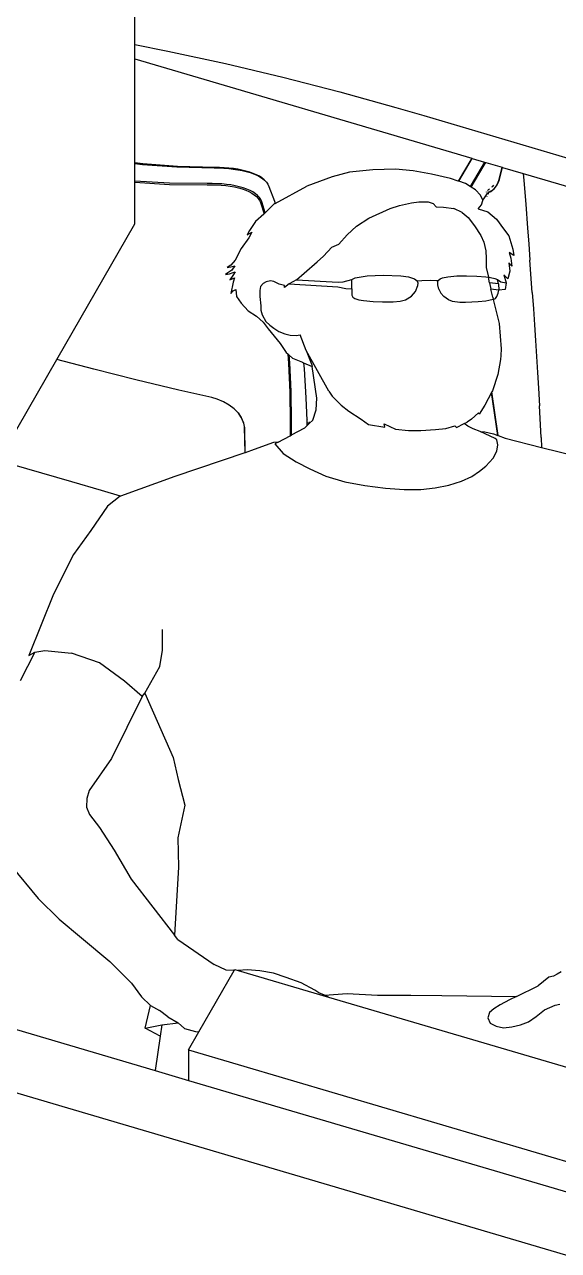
# Model space of a CAD drawing. Extents: x -4.5 to 11.4, y -6.8 to 6.5.
# Drawn here: x -1.935 to -1.546, y -3.247 to -2.353 of the extents above; entities that cross this region are included whole.
import ezdxf

# ---------------------------------------------------------------- set-up
doc = ezdxf.new("R2010")
doc.units = 0
doc.layers.get('0').update_dxf_attribs({"linetype": 'CONTINUOUS'})

msp = doc.modelspace()

# ---------------------------------------------------------------- linework, layer by layer
for p, q in [((-1.85457, -2.36785), (-1.85457, -2.13673)), ((-1.85457, -2.36785), (-1.83048, -2.37259)), ((-1.85457, -2.37825), (-1.85457, -2.36785)), ((-1.83048, -2.37259), (-1.78838, -2.3817)), ((-1.85457, -2.37825), (-1.60888, -2.45068)), ((-1.85457, -2.45412), (-1.85457, -2.37825)), ((-1.78838, -2.3817), (-1.74661, -2.39158)), ((-1.74661, -2.39158), (-1.7052, -2.4022)), ((-1.7052, -2.4022), (-1.66419, -2.41357)), ((-1.66419, -2.41357), (-1.64389, -2.41962)), ((-1.64389, -2.41962), (-1.50176, -2.46153)), ((-1.84875, -2.45483), (-1.85457, -2.45412)), ((-1.85457, -2.45447), (-1.85457, -2.45412)), ((-1.85457, -2.45447), (-1.84912, -2.45513)), ((-1.85457, -2.46727), (-1.85457, -2.45447)), ((-1.84912, -2.45513), (-1.82389, -2.45693)), ((-1.82348, -2.45663), (-1.84875, -2.45483)), ((-1.60888, -2.45068), (-1.61869, -2.46732)), ((-1.61836, -2.46743), (-1.60855, -2.45078)), ((-1.60888, -2.45068), (-1.60855, -2.45078)), ((-1.60855, -2.45078), (-1.59948, -2.45345)), ((-1.59948, -2.45345), (-1.60684, -2.46596)), ((-1.60048, -2.45695), (-1.59969, -2.45562)), ((-1.59977, -2.45508), (-1.59969, -2.45562)), ((-1.59969, -2.45562), (-1.59858, -2.45372)), ((-1.59948, -2.45345), (-1.59858, -2.45372)), ((-1.59858, -2.45372), (-1.58655, -2.45726)), ((-1.82389, -2.45693), (-1.79667, -2.45765)), ((-1.7962, -2.45735), (-1.82348, -2.45663)), ((-1.79667, -2.45765), (-1.79313, -2.45771)), ((-1.79294, -2.45743), (-1.7962, -2.45735)), ((-1.79313, -2.45771), (-1.78963, -2.45787)), ((-1.78949, -2.45758), (-1.79294, -2.45743)), ((-1.78963, -2.45787), (-1.78617, -2.45813)), ((-1.78609, -2.45784), (-1.78949, -2.45758)), ((-1.78617, -2.45813), (-1.78278, -2.4585)), ((-1.78277, -2.45821), (-1.78609, -2.45784)), ((-1.78278, -2.4585), (-1.77951, -2.45898)), ((-1.77955, -2.45868), (-1.78277, -2.45821)), ((-1.77647, -2.45926), (-1.77955, -2.45868)), ((-1.77951, -2.45898), (-1.77637, -2.45957)), ((-1.77354, -2.45995), (-1.77647, -2.45926)), ((-1.77637, -2.45957), (-1.77339, -2.46028)), ((-1.77078, -2.46075), (-1.77354, -2.45995)), ((-1.77339, -2.46028), (-1.77058, -2.46109)), ((-1.76822, -2.46166), (-1.77078, -2.46075)), ((-1.77058, -2.46109), (-1.76797, -2.46201)), ((-1.76587, -2.46267), (-1.76822, -2.46166)), ((-1.76797, -2.46201), (-1.76559, -2.46304)), ((-1.76376, -2.46378), (-1.76587, -2.46267)), ((-1.76559, -2.46304), (-1.76344, -2.46418)), ((-1.7619, -2.46499), (-1.76376, -2.46378)), ((-1.76344, -2.46418), (-1.76155, -2.4654)), ((-1.7603, -2.46629), (-1.7619, -2.46499)), ((-1.76155, -2.4654), (-1.75993, -2.46672)), ((-1.71062, -2.46428), (-1.72917, -2.47101)), ((-1.69802, -2.46077), (-1.71062, -2.46428)), ((-1.68112, -2.45898), (-1.69802, -2.46077)), ((-1.66454, -2.4587), (-1.68112, -2.45898)), ((-1.65161, -2.45993), (-1.66454, -2.4587)), ((-1.63814, -2.46235), (-1.65161, -2.45993)), ((-1.62438, -2.46543), (-1.63814, -2.46235)), ((-1.61869, -2.46732), (-1.62438, -2.46543)), ((-1.60917, -2.47173), (-1.60048, -2.45695)), ((-1.60048, -2.45695), (-1.60052, -2.45666)), ((-1.58883, -2.46607), (-1.58655, -2.45726)), ((-1.58867, -2.46604), (-1.58641, -2.45731)), ((-1.58655, -2.45726), (-1.58641, -2.45731)), ((-1.58641, -2.45731), (-1.57133, -2.46175)), ((-1.57133, -2.46175), (-1.57088, -2.46699)), ((-1.57133, -2.46175), (-1.22114, -2.565)), ((-1.82931, -2.46881), (-1.85457, -2.46727)), ((-1.85457, -2.46814), (-1.85457, -2.46727)), ((-1.85457, -2.46814), (-1.82942, -2.46967)), ((-1.85457, -2.4985), (-1.85457, -2.46814)), ((-1.82942, -2.46967), (-1.8019, -2.46997)), ((-1.80185, -2.4691), (-1.82931, -2.46881)), ((-1.8019, -2.46997), (-1.7986, -2.46998)), ((-1.79827, -2.46909), (-1.80185, -2.4691)), ((-1.7986, -2.46998), (-1.79511, -2.47008)), ((-1.79473, -2.46919), (-1.79827, -2.46909)), ((-1.79511, -2.47008), (-1.79168, -2.47028)), ((-1.79124, -2.4694), (-1.79473, -2.46919)), ((-1.79168, -2.47028), (-1.78834, -2.4706)), ((-1.78784, -2.46972), (-1.79124, -2.4694)), ((-1.78834, -2.4706), (-1.7851, -2.47103)), ((-1.78454, -2.47015), (-1.78784, -2.46972)), ((-1.7851, -2.47103), (-1.782, -2.47157)), ((-1.78139, -2.4707), (-1.78454, -2.47015)), ((-1.782, -2.47157), (-1.77906, -2.47223)), ((-1.7784, -2.47138), (-1.78139, -2.4707)), ((-1.77906, -2.47223), (-1.7763, -2.47301)), ((-1.77559, -2.47217), (-1.7784, -2.47138)), ((-1.7763, -2.47301), (-1.77374, -2.4739)), ((-1.77298, -2.47308), (-1.77559, -2.47217)), ((-1.77374, -2.4739), (-1.7714, -2.47491)), ((-1.7706, -2.47411), (-1.77298, -2.47308)), ((-1.76847, -2.47525), (-1.7706, -2.47411)), ((-1.75993, -2.46672), (-1.7603, -2.46629)), ((-1.75899, -2.46767), (-1.75993, -2.46672)), ((-1.7589, -2.4678), (-1.75899, -2.46767)), ((-1.7589, -2.4678), (-1.75859, -2.46813)), ((-1.75859, -2.46813), (-1.75754, -2.4696)), ((-1.75754, -2.4696), (-1.7568, -2.47114)), ((-1.7568, -2.47114), (-1.75268, -2.48203)), ((-1.75224, -2.48352), (-1.72917, -2.47101)), ((-1.61836, -2.46743), (-1.61869, -2.46732)), ((-1.61333, -2.4691), (-1.61836, -2.46743)), ((-1.60994, -2.47124), (-1.61333, -2.4691)), ((-1.60684, -2.46596), (-1.60994, -2.47124)), ((-1.60917, -2.47173), (-1.60994, -2.47124)), ((-1.6062, -2.4736), (-1.60917, -2.47173)), ((-1.60632, -2.46608), (-1.60684, -2.46596)), ((-1.60247, -2.47754), (-1.6062, -2.4736)), ((-1.5973, -2.47398), (-1.5972, -2.47474)), ((-1.59593, -2.47313), (-1.59713, -2.47376)), ((-1.59657, -2.47552), (-1.59516, -2.47431)), ((-1.59587, -2.47309), (-1.59593, -2.47313)), ((-1.59498, -2.47485), (-1.59263, -2.47293)), ((-1.59482, -2.47481), (-1.59246, -2.4729)), ((-1.59388, -2.47146), (-1.59435, -2.47184)), ((-1.59292, -2.47027), (-1.59388, -2.47146)), ((-1.59263, -2.47293), (-1.59091, -2.47086)), ((-1.59246, -2.4729), (-1.5908, -2.47081)), ((-1.59091, -2.47086), (-1.58952, -2.46819)), ((-1.5908, -2.47081), (-1.58935, -2.46815)), ((-1.58952, -2.46819), (-1.58883, -2.46607)), ((-1.58935, -2.46815), (-1.58867, -2.46604)), ((-1.57088, -2.46699), (-1.56947, -2.48403)), ((-1.7714, -2.47491), (-1.76931, -2.47603)), ((-1.76931, -2.47603), (-1.76748, -2.47725)), ((-1.76661, -2.4765), (-1.76847, -2.47525)), ((-1.76748, -2.47725), (-1.76591, -2.47858)), ((-1.76502, -2.47785), (-1.76661, -2.4765)), ((-1.76591, -2.47858), (-1.76464, -2.48)), ((-1.76372, -2.4793), (-1.76502, -2.47785)), ((-1.76464, -2.48), (-1.76366, -2.48151)), ((-1.76272, -2.48083), (-1.76372, -2.4793)), ((-1.76366, -2.48151), (-1.76299, -2.48302)), ((-1.76299, -2.48302), (-1.76032, -2.49118)), ((-1.76203, -2.48244), (-1.76272, -2.48083)), ((-1.75945, -2.49034), (-1.76203, -2.48244)), ((-1.75268, -2.48203), (-1.75224, -2.48352)), ((-1.6615, -2.485), (-1.65269, -2.48311)), ((-1.65269, -2.48311), (-1.64749, -2.48248)), ((-1.64749, -2.48248), (-1.64076, -2.48248)), ((-1.64076, -2.48248), (-1.637, -2.4836)), ((-1.60082, -2.48125), (-1.60247, -2.47754)), ((-1.60175, -2.48472), (-1.6007, -2.48153)), ((-1.60082, -2.48125), (-1.60009, -2.48013)), ((-1.6007, -2.48153), (-1.60082, -2.48125)), ((-1.60009, -2.48013), (-1.59755, -2.47668)), ((-1.59807, -2.47542), (-1.59812, -2.47507)), ((-1.59764, -2.47879), (-1.59769, -2.47841)), ((-1.59755, -2.47668), (-1.59704, -2.47597)), ((-1.59755, -2.47668), (-1.59702, -2.47607)), ((-1.59704, -2.47597), (-1.59702, -2.47595)), ((-1.59704, -2.47597), (-1.59702, -2.47607)), ((-1.59702, -2.47607), (-1.59684, -2.47586)), ((-1.59702, -2.47595), (-1.597, -2.47591)), ((-1.59702, -2.47607), (-1.59698, -2.4764)), ((-1.597, -2.47591), (-1.59698, -2.47586)), ((-1.59698, -2.47586), (-1.59657, -2.47552)), ((-1.59698, -2.47586), (-1.59684, -2.47586)), ((-1.59698, -2.4764), (-1.59693, -2.47678)), ((-1.59689, -2.47569), (-1.59657, -2.47552)), ((-1.59684, -2.47586), (-1.59681, -2.47583)), ((-1.59681, -2.47578), (-1.59657, -2.47552)), ((-1.59681, -2.47578), (-1.59669, -2.47572)), ((-1.59681, -2.47583), (-1.59681, -2.47578)), ((-1.59669, -2.47572), (-1.59661, -2.47564)), ((-1.59661, -2.47564), (-1.59498, -2.47485)), ((-1.59661, -2.47564), (-1.59592, -2.47517)), ((-1.59657, -2.47552), (-1.59592, -2.47517)), ((-1.59498, -2.47485), (-1.59482, -2.47481)), ((-1.7605, -2.49136), (-1.76648, -2.49673)), ((-1.7605, -2.49136), (-1.76032, -2.49118)), ((-1.76032, -2.49118), (-1.75945, -2.49034)), ((-1.75945, -2.49034), (-1.75267, -2.48375)), ((-1.75267, -2.48375), (-1.75224, -2.48352)), ((-1.68396, -2.49427), (-1.66843, -2.48719)), ((-1.66843, -2.48719), (-1.6615, -2.485)), ((-1.637, -2.4836), (-1.63474, -2.48595)), ((-1.63474, -2.48595), (-1.62954, -2.48636)), ((-1.62954, -2.48636), (-1.62183, -2.48732)), ((-1.61584, -2.49019), (-1.62183, -2.48732)), ((-1.61584, -2.49019), (-1.61157, -2.49395)), ((-1.60427, -2.48752), (-1.60175, -2.48472)), ((-1.60427, -2.48752), (-1.5972, -2.48961)), ((-1.5972, -2.48961), (-1.59078, -2.49505)), ((-1.56947, -2.48403), (-1.5681, -2.50167)), ((-1.91159, -2.59724), (-1.85457, -2.4985)), ((-1.76648, -2.49673), (-1.77098, -2.50332)), ((-1.69964, -2.50634), (-1.693, -2.50004)), ((-1.693, -2.50004), (-1.68396, -2.49427)), ((-1.61157, -2.49395), (-1.60674, -2.49982)), ((-1.60674, -2.49982), (-1.60226, -2.50702)), ((-1.59078, -2.49505), (-1.58566, -2.50206)), ((-1.77148, -2.50871), (-1.77694, -2.51648)), ((-1.77098, -2.50332), (-1.77274, -2.50636)), ((-1.77274, -2.50636), (-1.76919, -2.50456)), ((-1.76919, -2.50456), (-1.77148, -2.50871)), ((-1.70572, -2.51334), (-1.69964, -2.50634)), ((-1.60226, -2.50702), (-1.60012, -2.51183)), ((-1.58566, -2.50206), (-1.58174, -2.50729)), ((-1.58174, -2.50729), (-1.57899, -2.51689)), ((-1.5681, -2.50167), (-1.56727, -2.5129)), ((-1.77694, -2.51648), (-1.78148, -2.52481)), ((-1.71095, -2.51538), (-1.7169, -2.52193)), ((-1.71095, -2.51538), (-1.70572, -2.51334)), ((-1.60012, -2.51183), (-1.59853, -2.51808)), ((-1.59853, -2.51808), (-1.59826, -2.52368)), ((-1.57899, -2.51689), (-1.57819, -2.52156)), ((-1.56727, -2.5129), (-1.56639, -2.52485)), ((-1.78148, -2.52481), (-1.78471, -2.52868)), ((-1.731, -2.53428), (-1.72152, -2.52602)), ((-1.7169, -2.52193), (-1.72152, -2.52602)), ((-1.59826, -2.52368), (-1.59826, -2.53033)), ((-1.5817, -2.52689), (-1.58116, -2.53297)), ((-1.57972, -2.5292), (-1.5817, -2.52689)), ((-1.58164, -2.51945), (-1.58031, -2.52344)), ((-1.57819, -2.52156), (-1.58164, -2.51945)), ((-1.58031, -2.52344), (-1.57972, -2.5292)), ((-1.56471, -2.5486), (-1.56639, -2.52485)), ((-1.78683, -2.53419), (-1.78856, -2.53531)), ((-1.78856, -2.53531), (-1.78556, -2.53479)), ((-1.78471, -2.52868), (-1.78717, -2.53036)), ((-1.78717, -2.53036), (-1.78344, -2.5295)), ((-1.7839, -2.53217), (-1.78683, -2.53419)), ((-1.78556, -2.53479), (-1.78283, -2.53385)), ((-1.78324, -2.53609), (-1.78521, -2.53919)), ((-1.78161, -2.52894), (-1.7839, -2.53217)), ((-1.78344, -2.5295), (-1.78161, -2.52894)), ((-1.78152, -2.53341), (-1.78324, -2.53609)), ((-1.78283, -2.53385), (-1.78152, -2.53341)), ((-1.73675, -2.53917), (-1.731, -2.53428)), ((-1.69382, -2.53773), (-1.68518, -2.53633)), ((-1.68518, -2.53633), (-1.67343, -2.53578)), ((-1.67343, -2.53578), (-1.6606, -2.5363)), ((-1.6606, -2.5363), (-1.65494, -2.53705)), ((-1.62638, -2.53695), (-1.61985, -2.53642)), ((-1.61985, -2.53642), (-1.61279, -2.53631)), ((-1.61279, -2.53631), (-1.60511, -2.53658)), ((-1.60511, -2.53658), (-1.59853, -2.53697)), ((-1.59826, -2.53033), (-1.5967, -2.53723)), ((-1.58545, -2.53552), (-1.58386, -2.54146)), ((-1.58261, -2.5384), (-1.58545, -2.53552)), ((-1.58116, -2.53297), (-1.58261, -2.5384)), ((-1.78521, -2.53919), (-1.78188, -2.53783)), ((-1.78297, -2.54106), (-1.78458, -2.54922)), ((-1.78188, -2.53783), (-1.78297, -2.54106)), ((-1.76293, -2.54419), (-1.76354, -2.54707)), ((-1.76104, -2.54183), (-1.76293, -2.54419)), ((-1.7589, -2.5406), (-1.76104, -2.54183)), ((-1.75574, -2.54004), (-1.7589, -2.5406)), ((-1.75321, -2.54048), (-1.75574, -2.54004)), ((-1.74927, -2.54248), (-1.75321, -2.54048)), ((-1.7455, -2.54344), (-1.74927, -2.54248)), ((-1.74543, -2.54484), (-1.7455, -2.54344)), ((-1.74204, -2.54207), (-1.74543, -2.54484)), ((-1.73675, -2.53917), (-1.74204, -2.54207)), ((-1.74204, -2.54207), (-1.70656, -2.54429)), ((-1.73675, -2.53917), (-1.7064, -2.54098)), ((-1.70656, -2.54429), (-1.70061, -2.54556)), ((-1.7064, -2.54098), (-1.70272, -2.54075)), ((-1.70272, -2.54075), (-1.69631, -2.53911)), ((-1.70061, -2.54556), (-1.69631, -2.5458)), ((-1.69631, -2.53911), (-1.69382, -2.53773)), ((-1.69631, -2.5458), (-1.69631, -2.53911)), ((-1.69631, -2.5458), (-1.69631, -2.54787)), ((-1.65494, -2.53705), (-1.6507, -2.53854)), ((-1.6507, -2.53854), (-1.6486, -2.53997)), ((-1.64992, -2.54784), (-1.64829, -2.54334)), ((-1.6486, -2.53997), (-1.64531, -2.53966)), ((-1.64789, -2.54176), (-1.6486, -2.53997)), ((-1.64829, -2.54334), (-1.64789, -2.54176)), ((-1.64531, -2.53966), (-1.63876, -2.53958)), ((-1.63876, -2.53958), (-1.63464, -2.53964)), ((-1.63464, -2.53964), (-1.6333, -2.5398)), ((-1.63361, -2.54102), (-1.6333, -2.5398)), ((-1.63348, -2.54292), (-1.63361, -2.54102)), ((-1.63281, -2.54609), (-1.63348, -2.54292)), ((-1.6333, -2.5398), (-1.63185, -2.53855)), ((-1.63185, -2.53855), (-1.63027, -2.53772)), ((-1.63027, -2.53772), (-1.62638, -2.53695)), ((-1.59853, -2.53697), (-1.5967, -2.53723)), ((-1.5967, -2.53723), (-1.5951, -2.53746)), ((-1.59596, -2.54145), (-1.5967, -2.53723)), ((-1.59596, -2.54145), (-1.59497, -2.54596)), ((-1.58941, -2.54219), (-1.59596, -2.54145)), ((-1.5951, -2.53746), (-1.59204, -2.53822)), ((-1.59204, -2.53822), (-1.58996, -2.53896)), ((-1.58996, -2.53896), (-1.58762, -2.54071)), ((-1.58941, -2.54219), (-1.58996, -2.53896)), ((-1.58941, -2.54219), (-1.58901, -2.54671)), ((-1.58762, -2.54071), (-1.58386, -2.54146)), ((-1.58386, -2.54146), (-1.58442, -2.54638)), ((-1.78458, -2.54922), (-1.78279, -2.54719)), ((-1.78279, -2.54719), (-1.78098, -2.54632)), ((-1.78098, -2.54632), (-1.78053, -2.55147)), ((-1.78053, -2.55147), (-1.77704, -2.55619)), ((-1.76354, -2.54707), (-1.76341, -2.5513)), ((-1.76341, -2.5513), (-1.76281, -2.5581)), ((-1.69631, -2.54787), (-1.69622, -2.55047)), ((-1.69622, -2.55047), (-1.69564, -2.55189)), ((-1.69564, -2.55189), (-1.69418, -2.55288)), ((-1.69418, -2.55288), (-1.6913, -2.55382)), ((-1.6913, -2.55382), (-1.6878, -2.55434)), ((-1.6878, -2.55434), (-1.68075, -2.55509)), ((-1.66101, -2.55482), (-1.65706, -2.55377)), ((-1.65706, -2.55377), (-1.65286, -2.55119)), ((-1.65286, -2.55119), (-1.64992, -2.54784)), ((-1.63281, -2.54609), (-1.63143, -2.549)), ((-1.62924, -2.55149), (-1.63143, -2.549)), ((-1.62581, -2.55388), (-1.62924, -2.55149)), ((-1.62285, -2.55512), (-1.62581, -2.55388)), ((-1.59866, -2.55477), (-1.60429, -2.55526)), ((-1.59629, -2.55441), (-1.59866, -2.55477)), ((-1.59319, -2.55364), (-1.59629, -2.55441)), ((-1.58901, -2.54671), (-1.59497, -2.54596)), ((-1.59339, -2.55199), (-1.59497, -2.54596)), ((-1.59339, -2.55199), (-1.59319, -2.55364)), ((-1.59319, -2.55364), (-1.59158, -2.55275)), ((-1.59319, -2.55364), (-1.59308, -2.55459)), ((-1.59308, -2.55459), (-1.58891, -2.571)), ((-1.59158, -2.55275), (-1.59049, -2.55138)), ((-1.59049, -2.55138), (-1.58963, -2.54886)), ((-1.58963, -2.54886), (-1.58901, -2.54671)), ((-1.58442, -2.54638), (-1.58901, -2.54671)), ((-1.56471, -2.5486), (-1.56389, -2.56033)), ((-1.77704, -2.55619), (-1.77202, -2.56179)), ((-1.77202, -2.56179), (-1.76592, -2.56569)), ((-1.76281, -2.5581), (-1.76262, -2.56145)), ((-1.76262, -2.56145), (-1.76183, -2.56467)), ((-1.68075, -2.55509), (-1.67398, -2.55529)), ((-1.67398, -2.55529), (-1.66621, -2.55517)), ((-1.66621, -2.55517), (-1.66101, -2.55482)), ((-1.61758, -2.55567), (-1.62285, -2.55512)), ((-1.61343, -2.55575), (-1.61758, -2.55567)), ((-1.60429, -2.55526), (-1.61343, -2.55575)), ((-1.56389, -2.56033), (-1.56309, -2.57209)), ((-1.76592, -2.56569), (-1.76095, -2.57005)), ((-1.76183, -2.56467), (-1.75908, -2.56955)), ((-1.76095, -2.57005), (-1.75733, -2.57503)), ((-1.75908, -2.56955), (-1.75624, -2.57231)), ((-1.75624, -2.57231), (-1.75325, -2.57456)), ((-1.58891, -2.571), (-1.58746, -2.58964)), ((-1.56309, -2.57209), (-1.56236, -2.58344)), ((-1.75733, -2.57503), (-1.74868, -2.58559)), ((-1.75325, -2.57456), (-1.7495, -2.5769)), ((-1.7495, -2.5769), (-1.74532, -2.57862)), ((-1.74532, -2.57862), (-1.74143, -2.57964)), ((-1.74143, -2.57964), (-1.73697, -2.57993)), ((-1.73697, -2.57993), (-1.734, -2.57938)), ((-1.72966, -2.59082), (-1.734, -2.57938)), ((-1.74868, -2.58559), (-1.74434, -2.59222)), ((-1.58746, -2.58964), (-1.58756, -2.59446)), ((-1.56236, -2.58344), (-1.56162, -2.59514)), ((-1.95412, -2.67088), (-1.91159, -2.59724)), ((-1.88449, -2.60435), (-1.91159, -2.59724)), ((-1.74434, -2.59222), (-1.74312, -2.59326)), ((-1.74312, -2.59326), (-1.74249, -2.60017)), ((-1.74312, -2.59326), (-1.74204, -2.59419)), ((-1.74154, -2.59976), (-1.74204, -2.59419)), ((-1.74204, -2.59419), (-1.73957, -2.59629)), ((-1.73957, -2.59629), (-1.73237, -2.59924)), ((-1.73237, -2.59924), (-1.73157, -2.59961)), ((-1.71309, -2.62048), (-1.72966, -2.59082)), ((-1.72966, -2.59082), (-1.72557, -2.60109)), ((-1.58788, -2.59723), (-1.58992, -2.60825)), ((-1.58756, -2.59446), (-1.58788, -2.59723)), ((-1.56162, -2.59514), (-1.5609, -2.60684)), ((-1.8539, -2.61212), (-1.88449, -2.60435)), ((-1.74249, -2.60017), (-1.74145, -2.62101)), ((-1.7405, -2.62064), (-1.74154, -2.59976)), ((-1.73157, -2.59961), (-1.7312, -2.60413)), ((-1.73157, -2.59961), (-1.72529, -2.60252)), ((-1.7312, -2.60413), (-1.72987, -2.62533)), ((-1.72557, -2.60109), (-1.72529, -2.60252)), ((-1.72191, -2.62554), (-1.72529, -2.60252)), ((-1.58992, -2.60825), (-1.59371, -2.62017)), ((-1.5609, -2.60684), (-1.56023, -2.61811)), ((-1.8225, -2.61959), (-1.8539, -2.61212)), ((-1.79857, -2.625), (-1.8225, -2.61959)), ((-1.79452, -2.6262), (-1.79857, -2.625)), ((-1.78993, -2.62816), (-1.79452, -2.6262)), ((-1.74145, -2.62101), (-1.74125, -2.64304)), ((-1.7403, -2.64269), (-1.7405, -2.62064)), ((-1.72987, -2.62533), (-1.72939, -2.63607)), ((-1.72225, -2.63406), (-1.72191, -2.62554)), ((-1.71309, -2.62048), (-1.71056, -2.62404)), ((-1.71056, -2.62404), (-1.70421, -2.63054)), ((-1.59433, -2.62135), (-1.59934, -2.63068)), ((-1.59412, -2.62094), (-1.59433, -2.62135)), ((-1.58987, -2.65262), (-1.59433, -2.62135)), ((-1.59371, -2.62017), (-1.59412, -2.62094)), ((-1.58958, -2.65273), (-1.59412, -2.62094)), ((-1.56023, -2.61811), (-1.5595, -2.63096)), ((-1.78586, -2.63048), (-1.78993, -2.62816)), ((-1.78217, -2.6333), (-1.78586, -2.63048)), ((-1.77928, -2.63627), (-1.78217, -2.6333)), ((-1.72479, -2.64139), (-1.72225, -2.63406)), ((-1.70421, -2.63054), (-1.69852, -2.63493)), ((-1.69852, -2.63493), (-1.68961, -2.64071)), ((-1.59934, -2.63068), (-1.60336, -2.63714)), ((-1.55824, -2.65411), (-1.5595, -2.63096)), ((-1.77928, -2.63627), (-1.77704, -2.63952)), ((-1.77905, -2.6365), (-1.77928, -2.63627)), ((-1.77672, -2.6399), (-1.77905, -2.6365)), ((-1.77704, -2.63952), (-1.7754, -2.64339)), ((-1.77502, -2.64387), (-1.77672, -2.6399)), ((-1.7754, -2.64339), (-1.77488, -2.64634)), ((-1.77449, -2.64694), (-1.77502, -2.64387)), ((-1.74125, -2.64304), (-1.74125, -2.6528)), ((-1.7403, -2.6523), (-1.7403, -2.64269)), ((-1.72939, -2.63607), (-1.72925, -2.64181)), ((-1.72888, -2.6412), (-1.72925, -2.64181)), ((-1.72925, -2.64181), (-1.7292, -2.64345)), ((-1.7274, -2.64398), (-1.7292, -2.64345)), ((-1.7292, -2.64345), (-1.72915, -2.64572)), ((-1.72915, -2.64572), (-1.7274, -2.64398)), ((-1.72752, -2.64347), (-1.72704, -2.64265)), ((-1.7274, -2.64398), (-1.72479, -2.64139)), ((-1.68961, -2.64071), (-1.68424, -2.64459)), ((-1.62008, -2.64693), (-1.61437, -2.64404)), ((-1.61437, -2.64404), (-1.6121, -2.64289)), ((-1.61168, -2.64589), (-1.61437, -2.64404)), ((-1.60902, -2.64087), (-1.6121, -2.64289)), ((-1.60402, -2.63604), (-1.60902, -2.64087)), ((-1.60336, -2.63714), (-1.60402, -2.63604)), ((-1.77488, -2.64634), (-1.77443, -2.66533)), ((-1.77406, -2.6652), (-1.77449, -2.64694)), ((-1.75, -2.65742), (-1.74125, -2.6528)), ((-1.74125, -2.6528), (-1.7403, -2.6523)), ((-1.7403, -2.6523), (-1.73065, -2.6472)), ((-1.73065, -2.6472), (-1.72915, -2.64572)), ((-1.68424, -2.64459), (-1.67227, -2.64663)), ((-1.67264, -2.64414), (-1.66445, -2.6481)), ((-1.67227, -2.64663), (-1.67264, -2.64414)), ((-1.66445, -2.6481), (-1.65503, -2.64901)), ((-1.65503, -2.64901), (-1.64604, -2.64901)), ((-1.64604, -2.64901), (-1.63528, -2.64829)), ((-1.63528, -2.64829), (-1.62768, -2.64752)), ((-1.62768, -2.64752), (-1.62118, -2.64562)), ((-1.62118, -2.64562), (-1.62008, -2.64693)), ((-1.60785, -2.64782), (-1.61168, -2.64589)), ((-1.60279, -2.64983), (-1.60785, -2.64782)), ((-1.60279, -2.64983), (-1.59937, -2.65002)), ((-1.59177, -2.65481), (-1.60279, -2.64983)), ((-1.59937, -2.65002), (-1.593, -2.65141)), ((-1.593, -2.65141), (-1.58987, -2.65262)), ((-1.58987, -2.65262), (-1.58958, -2.65273)), ((-1.58958, -2.65273), (-1.58457, -2.65467)), ((-1.75357, -2.65773), (-1.76752, -2.66299)), ((-1.75, -2.65742), (-1.75357, -2.65773)), ((-1.75, -2.65742), (-1.75243, -2.65863)), ((-1.75243, -2.65863), (-1.74633, -2.66578)), ((-1.59055, -2.65586), (-1.59177, -2.65481)), ((-1.5906, -2.66416), (-1.58982, -2.65949)), ((-1.58982, -2.65949), (-1.59055, -2.65586)), ((-1.58457, -2.65467), (-1.55786, -2.66137)), ((-1.55824, -2.65411), (-1.55786, -2.66137)), ((-1.55786, -2.66137), (-1.53215, -2.66779)), ((-1.77443, -2.66533), (-1.82549, -2.68256)), ((-1.77406, -2.6652), (-1.77443, -2.66533)), ((-1.76752, -2.66299), (-1.77406, -2.6652)), ((-1.74633, -2.66578), (-1.73687, -2.67187)), ((-1.59865, -2.67501), (-1.59321, -2.66914)), ((-1.59321, -2.66914), (-1.5906, -2.66416)), ((-1.92256, -2.68017), (-1.94441, -2.67376)), ((-1.73687, -2.67187), (-1.72707, -2.6769)), ((-1.72707, -2.6769), (-1.71533, -2.68236)), ((-1.60868, -2.68243), (-1.60308, -2.67856)), ((-1.60308, -2.67856), (-1.59865, -2.67501)), ((-1.9007, -2.68653), (-1.92256, -2.68017)), ((-1.87882, -2.69283), (-1.9007, -2.68653)), ((-1.82549, -2.68256), (-1.86519, -2.69691)), ((-1.71533, -2.68236), (-1.70154, -2.68645)), ((-1.70154, -2.68645), (-1.68695, -2.68901)), ((-1.62548, -2.68879), (-1.61645, -2.68585)), ((-1.61645, -2.68585), (-1.60868, -2.68243)), ((-1.86519, -2.69691), (-1.87882, -2.69283)), ((-1.86539, -2.69698), (-1.87452, -2.70417)), ((-1.86519, -2.69691), (-1.86539, -2.69698)), ((-1.68695, -2.68901), (-1.67183, -2.691)), ((-1.67183, -2.691), (-1.65808, -2.69195)), ((-1.65808, -2.69195), (-1.64601, -2.69195)), ((-1.64601, -2.69195), (-1.63545, -2.69076)), ((-1.63545, -2.69076), (-1.62548, -2.68879)), ((-1.87452, -2.70417), (-1.88678, -2.72197)), ((-1.88678, -2.72197), (-1.89944, -2.73937)), ((-1.89944, -2.73937), (-1.91407, -2.76838)), ((-1.91407, -2.76838), (-1.93206, -2.8129)), ((-1.83453, -2.80914), (-1.83453, -2.79414)), ((-1.92756, -2.81065), (-1.93816, -2.83154)), ((-1.93206, -2.8129), (-1.92756, -2.81065)), ((-1.92756, -2.81065), (-1.92036, -2.80928)), ((-1.92036, -2.80928), (-1.90093, -2.81119)), ((-1.88045, -2.8184), (-1.90093, -2.81119)), ((-1.83631, -2.82087), (-1.83453, -2.80914)), ((-1.86228, -2.83163), (-1.88045, -2.8184)), ((-1.84723, -2.84048), (-1.83631, -2.82087)), ((-1.84919, -2.84279), (-1.86228, -2.83163)), ((-1.84919, -2.84279), (-1.84723, -2.84048)), ((-1.84723, -2.84048), (-1.82666, -2.88719)), ((-1.84919, -2.84279), (-1.8716, -2.88802)), ((-1.8716, -2.88802), (-1.88786, -2.91146)), ((-1.82666, -2.88719), (-1.8231, -2.90341)), ((-1.88786, -2.91146), (-1.88964, -2.91715)), ((-1.8231, -2.90341), (-1.81805, -2.92196)), ((-1.88964, -2.91715), (-1.89, -2.92353)), ((-1.89, -2.92353), (-1.88762, -2.92876)), ((-1.88762, -2.92876), (-1.88049, -2.93819)), ((-1.81805, -2.92196), (-1.82335, -2.94571)), ((-1.88049, -2.93819), (-1.86965, -2.95488)), ((-1.82335, -2.94571), (-1.82274, -2.9671)), ((-1.86965, -2.95488), (-1.8574, -2.97586)), ((-1.94483, -2.96635), (-1.92512, -2.98994)), ((-1.82274, -2.9671), (-1.8258, -3.0168)), ((-1.8574, -2.97586), (-1.8258, -3.0168)), ((-2.41352, -2.99221), (-0.48153, -3.5618)), ((-1.92512, -2.98994), (-1.9099, -3.00519)), ((-1.9099, -3.00519), (-1.8936, -3.01862)), ((-1.8936, -3.01862), (-1.87292, -3.03604)), ((-1.82335, -3.01998), (-1.8258, -3.0168)), ((-1.82335, -3.01998), (-1.79666, -3.03812)), ((-1.87292, -3.03604), (-1.86448, -3.04422)), ((-1.86448, -3.04422), (-1.85709, -3.05181)), ((-1.80793, -3.08714), (-1.78216, -3.04253)), ((-1.78809, -3.04216), (-1.79666, -3.03812)), ((-1.78253, -3.04255), (-1.78809, -3.04216)), ((-1.78216, -3.04253), (-1.78253, -3.04255)), ((-1.78216, -3.04253), (-1.78168, -3.0417)), ((-1.78168, -3.0417), (-1.77932, -3.04239)), ((-1.7727, -3.04207), (-1.77932, -3.04239)), ((-1.77932, -3.04239), (-1.71333, -3.06185)), ((-1.76353, -3.04265), (-1.7727, -3.04207)), ((-1.7535, -3.04451), (-1.76353, -3.04265)), ((-1.74433, -3.04765), (-1.7535, -3.04451)), ((-1.54663, -3.04524), (-1.54922, -3.04651)), ((-1.54369, -3.04339), (-1.54663, -3.04524)), ((-1.85709, -3.05181), (-1.8498, -3.06169)), ((-1.7332, -3.0515), (-1.74433, -3.04765)), ((-1.72328, -3.05694), (-1.7332, -3.0515)), ((-1.57614, -3.06143), (-1.56052, -3.05371)), ((-1.55263, -3.04732), (-1.56052, -3.05371)), ((-1.54922, -3.04651), (-1.55263, -3.04732)), ((-1.8498, -3.06169), (-1.8431, -3.0681)), ((-1.7204, -3.05868), (-1.72328, -3.05694)), ((-1.71633, -3.0605), (-1.7204, -3.05868)), ((-1.71633, -3.0605), (-1.69967, -3.05914)), ((-1.71333, -3.06185), (-1.71633, -3.0605)), ((-1.71333, -3.06185), (-1.4694, -3.13377)), ((-1.69967, -3.05914), (-1.67759, -3.06037)), ((-1.67759, -3.06037), (-1.65338, -3.06037)), ((-1.65338, -3.06037), (-1.63075, -3.06074)), ((-1.63075, -3.06074), (-1.57614, -3.06143)), ((-1.58131, -3.0639), (-1.58811, -3.06748)), ((-1.57614, -3.06143), (-1.58131, -3.0639)), ((-1.84714, -3.08446), (-1.8431, -3.0681)), ((-1.8431, -3.0681), (-1.83668, -3.07172)), ((-1.8305, -3.07615), (-1.83668, -3.07172)), ((-1.59277, -3.07051), (-1.59599, -3.073)), ((-1.58811, -3.06748), (-1.59277, -3.07051)), ((-1.56195, -3.07606), (-1.55582, -3.07115)), ((-1.55582, -3.07115), (-1.54811, -3.06783)), ((-1.54811, -3.06783), (-1.5445, -3.06693)), ((-1.83483, -3.08208), (-1.82299, -3.08056)), ((-1.8305, -3.07615), (-1.82299, -3.08056)), ((-1.82299, -3.08056), (-1.81844, -3.08464)), ((-1.59599, -3.073), (-1.59709, -3.07692)), ((-1.59709, -3.07692), (-1.59551, -3.08079)), ((-1.59551, -3.08079), (-1.59095, -3.08314)), ((-1.57328, -3.08209), (-1.56757, -3.07987)), ((-1.56757, -3.07987), (-1.56195, -3.07606)), ((-1.94755, -3.08362), (-1.83989, -3.11537)), ((-1.84714, -3.08446), (-1.83483, -3.08208)), ((-1.83606, -3.09023), (-1.84714, -3.08446)), ((-1.83606, -3.09023), (-1.83989, -3.11537)), ((-1.83483, -3.08208), (-1.83606, -3.09023)), ((-1.81844, -3.08464), (-1.8103, -3.08688)), ((-1.81559, -3.10042), (-1.80793, -3.08714)), ((-1.8103, -3.08688), (-1.80793, -3.08714)), ((-1.59095, -3.08314), (-1.5857, -3.08426)), ((-1.5857, -3.08426), (-1.57956, -3.08354)), ((-1.57956, -3.08354), (-1.57328, -3.08209)), ((-1.81559, -3.10042), (-1.81559, -3.12253)), ((-1.81559, -3.10042), (-1.06862, -3.32064)), ((-1.83989, -3.11537), (-1.81559, -3.12253)), ((-1.81559, -3.12253), (-1.06862, -3.34275))]:
    msp.add_line(p, q)

doc.saveas('drawing.dxf')
